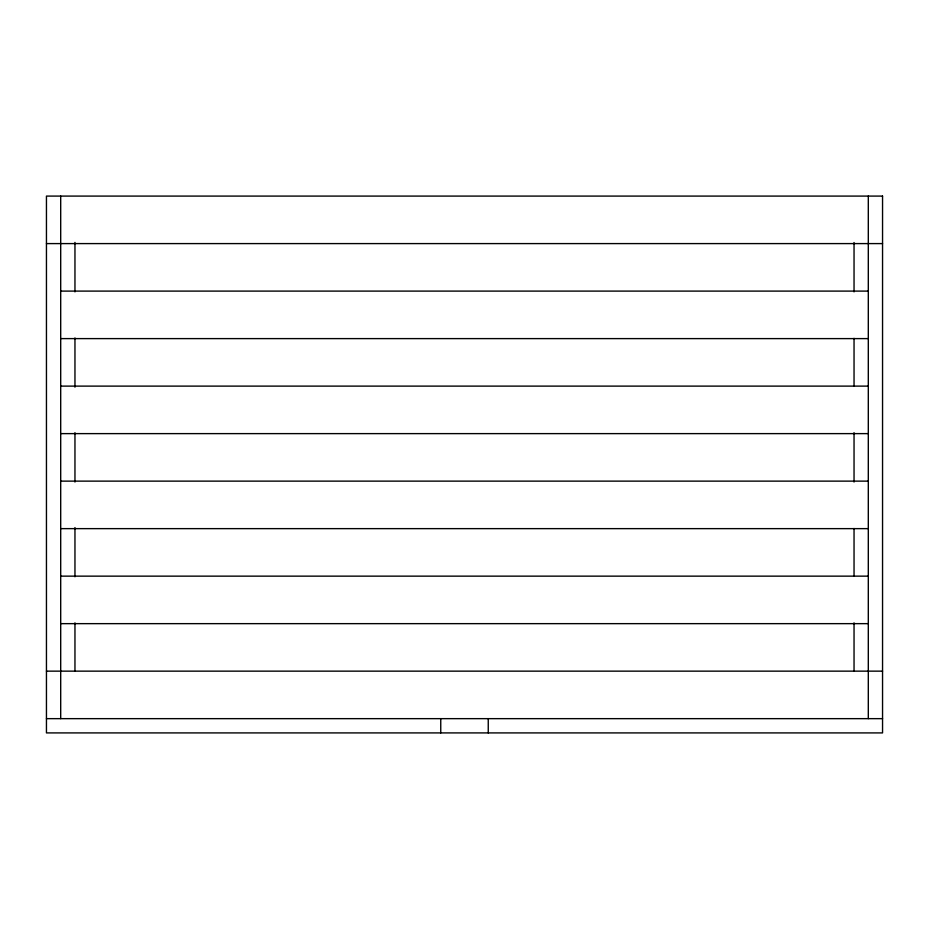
<?xml version="1.0" encoding="UTF-8"?>
<svg xmlns="http://www.w3.org/2000/svg" width="929" height="929" viewBox="0 0 929 929"><rect width="100%" height="100%" fill="white"/><g stroke="black" fill="none" stroke-linecap="round" stroke-linejoin="round"><path stroke-width="1.39" d="M46.45 243.595L882.55 243.595M60.699 291.102L868.301 291.102M60.699 338.609L868.301 338.609M60.699 386.116L868.301 386.116M60.699 433.622L868.301 433.622M60.699 481.129L868.301 481.129M60.699 528.636L868.301 528.636M60.699 576.143L868.301 576.143M60.699 623.649L868.301 623.649M46.45 671.144L882.55 671.144M46.45 718.651L882.55 718.651M868.301 196.089L868.301 718.651M854.041 242.539L854.041 291.892M854.041 338.342L854.041 386.243M854.041 432.693L854.041 482.046M854.041 528.496L854.041 576.398M854.041 622.848L854.041 671.144M488.248 718.651L488.248 732.911M440.752 718.651L440.752 732.911M74.959 242.411L74.959 291.892M74.959 337.947L74.959 387.172M74.959 432.693L74.959 482.046M74.959 527.579L74.959 576.793M74.959 622.848L74.959 671.144M60.699 196.089L60.699 718.651M882.55 196.089L46.45 196.089L46.45 732.911L882.55 732.911L882.55 196.089"/></g></svg>
